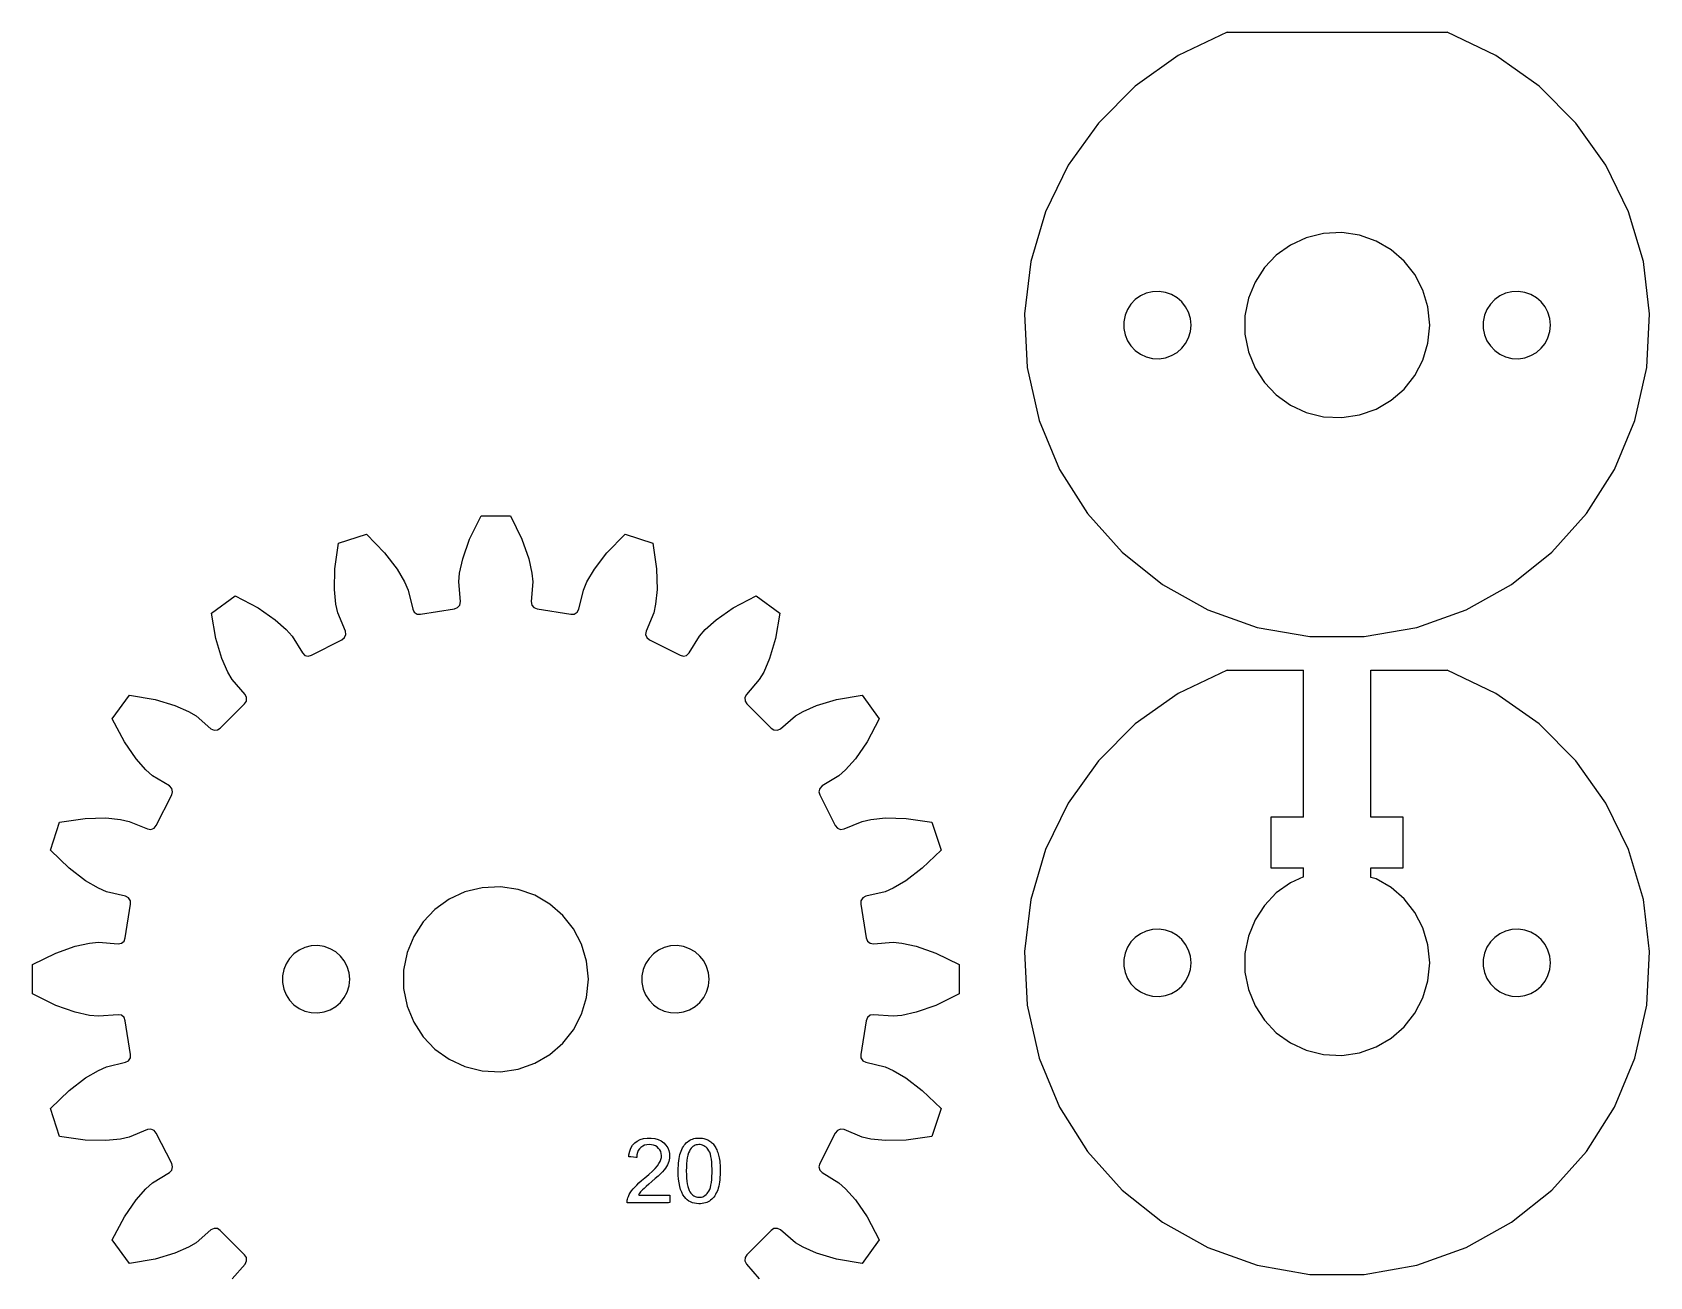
# Model space of a CAD drawing. Header units: metres. Extents: x -88 to 795, y -1311 to -705.
# Drawn here: x 268 to 335.3, y -958.4 to -906.6 of the extents above; entities that cross this region are included whole.
import ezdxf

# ---------------------------------------------------------------- set-up
doc = ezdxf.new("R2010")
doc.units = ezdxf.units.M

msp = doc.modelspace()

# ---------------------------------------------------------------- linework, layer by layer
at = {"layer": 'COMPONENT15'}
for p, q in [((293.312, -952.661), (293.448, -952.62)), ((293.448, -952.62), (293.599, -952.599)), ((293.599, -952.599), (293.763, -952.596)), ((293.763, -952.596), (293.919, -952.614)), ((293.919, -952.614), (294.06, -952.652)), ((294.06, -952.652), (294.185, -952.712)), ((295.429, -952.661), (295.486, -952.638)), ((295.486, -952.638), (295.547, -952.62)), ((295.547, -952.62), (295.611, -952.607)), ((295.611, -952.607), (295.678, -952.598)), ((295.678, -952.598), (295.748, -952.595)), ((295.748, -952.595), (295.806, -952.595)), ((295.806, -952.595), (295.857, -952.599)), ((295.857, -952.599), (295.907, -952.605)), ((295.907, -952.605), (295.955, -952.613)), ((295.955, -952.613), (296.001, -952.625)), ((296.001, -952.625), (296.046, -952.639)), ((296.046, -952.639), (296.089, -952.655)), ((296.089, -952.655), (296.131, -952.674)), ((292.843, -953.295), (292.876, -953.145)), ((292.847, -953.37), (292.843, -953.295)), ((292.876, -953.145), (292.927, -953.013)), ((292.927, -953.013), (292.997, -952.898)), ((292.997, -952.898), (293.086, -952.801)), ((293.086, -952.801), (293.192, -952.721)), ((293.179, -953.298), (293.172, -953.404)), ((293.2, -953.203), (293.179, -953.298)), ((293.192, -952.721), (293.312, -952.661)), ((293.235, -953.119), (293.2, -953.203)), ((293.284, -953.045), (293.235, -953.119)), ((293.345, -952.982), (293.284, -953.045)), ((293.417, -952.933), (293.345, -952.982)), ((293.497, -952.897), (293.417, -952.933)), ((293.587, -952.875), (293.497, -952.897)), ((293.686, -952.867), (293.587, -952.875)), ((293.782, -952.872), (293.686, -952.867)), ((293.869, -952.89), (293.782, -952.872)), ((293.948, -952.922), (293.869, -952.89)), ((294.019, -952.966), (293.948, -952.922)), ((294.081, -953.023), (294.019, -952.966)), ((294.131, -953.087), (294.081, -953.023)), ((294.167, -953.157), (294.131, -953.087)), ((294.19, -953.233), (294.167, -953.157)), ((294.185, -952.712), (294.295, -952.792)), ((294.199, -953.315), (294.19, -953.233)), ((294.194, -953.398), (294.199, -953.315)), ((294.295, -952.792), (294.386, -952.889)), ((294.386, -952.889), (294.456, -952.996)), ((294.456, -952.996), (294.505, -953.113)), ((294.505, -953.113), (294.531, -953.239)), ((294.531, -953.239), (294.537, -953.357)), ((294.947, -953.36), (294.967, -953.279)), ((294.967, -953.279), (294.989, -953.204)), ((294.989, -953.204), (295.014, -953.134)), ((295.014, -953.134), (295.043, -953.068)), ((295.043, -953.068), (295.074, -953.006)), ((295.074, -953.006), (295.108, -952.949)), ((295.108, -952.949), (295.145, -952.895)), ((295.145, -952.895), (295.185, -952.845)), ((295.185, -952.845), (295.228, -952.8)), ((295.228, -952.8), (295.273, -952.758)), ((295.295, -953.308), (295.272, -953.414)), ((295.273, -952.758), (295.322, -952.721)), ((295.324, -953.215), (295.295, -953.308)), ((295.322, -952.721), (295.374, -952.689)), ((295.357, -953.134), (295.324, -953.215)), ((295.396, -953.066), (295.357, -953.134)), ((295.374, -952.689), (295.429, -952.661)), ((295.431, -953.019), (295.396, -953.066)), ((295.468, -952.98), (295.431, -953.019)), ((295.508, -952.947), (295.468, -952.98)), ((295.551, -952.919), (295.508, -952.947)), ((295.596, -952.897), (295.551, -952.919)), ((295.644, -952.881), (295.596, -952.897)), ((295.695, -952.871), (295.644, -952.881)), ((295.749, -952.867), (295.695, -952.871)), ((295.804, -952.869), (295.749, -952.867)), ((295.858, -952.877), (295.804, -952.869)), ((295.909, -952.892), (295.858, -952.877)), ((295.959, -952.913), (295.909, -952.892)), ((296.006, -952.941), (295.959, -952.913)), ((296.05, -952.976), (296.006, -952.941)), ((296.092, -953.017), (296.05, -952.976)), ((296.132, -953.064), (296.092, -953.017)), ((296.131, -952.674), (296.17, -952.696)), ((296.17, -953.12), (296.132, -953.064)), ((296.17, -952.696), (296.209, -952.72)), ((296.202, -953.189), (296.17, -953.12)), ((296.23, -953.271), (296.202, -953.189)), ((296.209, -952.72), (296.245, -952.747)), ((296.254, -953.366), (296.23, -953.271)), ((296.245, -952.747), (296.28, -952.776)), ((296.28, -952.776), (296.313, -952.807)), ((296.313, -952.807), (296.344, -952.841)), ((296.344, -952.841), (296.374, -952.877)), ((296.374, -952.877), (296.401, -952.915)), ((296.401, -952.915), (296.428, -952.955)), ((296.428, -952.955), (296.452, -952.998)), ((296.452, -952.998), (296.475, -953.043)), ((296.475, -953.043), (296.497, -953.09)), ((296.497, -953.09), (296.518, -953.14)), ((296.518, -953.14), (296.537, -953.191)), ((296.537, -953.191), (296.555, -953.245)), ((296.555, -953.245), (296.571, -953.301)), ((296.571, -953.301), (296.586, -953.359)), ((292.924, -953.378), (292.847, -953.37)), ((293.033, -953.389), (292.924, -953.378)), ((293.13, -953.399), (293.033, -953.389)), ((293.172, -953.404), (293.13, -953.399)), ((293.678, -954.104), (293.822, -953.972)), ((293.822, -953.972), (293.938, -953.855)), ((293.938, -953.855), (294.027, -953.751)), ((294.027, -953.751), (294.091, -953.659)), ((294.091, -953.659), (294.141, -953.57)), ((294.141, -953.57), (294.175, -953.483)), ((294.241, -953.994), (294.16, -954.078)), ((294.175, -953.483), (294.194, -953.398)), ((294.305, -953.919), (294.241, -953.994)), ((294.361, -953.846), (294.305, -953.919)), ((294.409, -953.774), (294.361, -953.846)), ((294.448, -953.704), (294.409, -953.774)), ((294.479, -953.635), (294.448, -953.704)), ((294.503, -953.566), (294.479, -953.635)), ((294.521, -953.497), (294.503, -953.566)), ((294.532, -953.427), (294.521, -953.497)), ((294.537, -953.357), (294.532, -953.427)), ((294.893, -953.962), (294.895, -953.848)), ((294.897, -954.142), (294.893, -953.962)), ((294.895, -953.848), (294.899, -953.739)), ((294.899, -953.739), (294.907, -953.635)), ((294.907, -953.635), (294.917, -953.538)), ((294.917, -953.538), (294.931, -953.446)), ((294.931, -953.446), (294.947, -953.36)), ((295.234, -953.806), (295.231, -953.962)), ((295.231, -953.962), (295.233, -954.118)), ((295.241, -953.663), (295.234, -953.806)), ((295.254, -953.532), (295.241, -953.663)), ((295.272, -953.414), (295.254, -953.532)), ((296.272, -953.475), (296.254, -953.366)), ((296.286, -953.598), (296.272, -953.475)), ((296.296, -953.733), (296.286, -953.598)), ((296.301, -953.883), (296.296, -953.733)), ((296.301, -954.041), (296.301, -953.883)), ((296.586, -953.359), (296.599, -953.422)), ((296.599, -953.422), (296.61, -953.49)), ((296.61, -953.49), (296.619, -953.563)), ((296.619, -953.563), (296.627, -953.641)), ((296.627, -953.641), (296.633, -953.725)), ((296.633, -953.725), (296.637, -953.813)), ((296.637, -953.813), (296.639, -953.906)), ((296.639, -953.906), (296.639, -954.01)), ((293.015, -954.712), (293.084, -954.633)), ((293.084, -954.633), (293.167, -954.549)), ((293.167, -954.549), (293.262, -954.46)), ((293.262, -954.46), (293.37, -954.365)), ((293.37, -954.365), (293.508, -954.25)), ((293.561, -954.61), (293.475, -954.686)), ((293.508, -954.25), (293.678, -954.104)), ((293.668, -954.518), (293.561, -954.61)), ((293.802, -954.405), (293.668, -954.518)), ((293.941, -954.283), (293.802, -954.405)), ((294.06, -954.175), (293.941, -954.283)), ((294.16, -954.078), (294.06, -954.175)), ((294.909, -954.31), (294.897, -954.142)), ((294.93, -954.464), (294.909, -954.31)), ((294.958, -954.606), (294.93, -954.464)), ((294.995, -954.735), (294.958, -954.606)), ((295.233, -954.118), (295.24, -954.26)), ((295.24, -954.26), (295.252, -954.389)), ((295.252, -954.389), (295.268, -954.504)), ((295.268, -954.504), (295.29, -954.607)), ((295.29, -954.607), (295.315, -954.695)), ((296.202, -954.733), (296.23, -954.651)), ((296.23, -954.651), (296.254, -954.556)), ((296.254, -954.556), (296.272, -954.447)), ((296.272, -954.447), (296.286, -954.325)), ((296.286, -954.325), (296.296, -954.19)), ((296.296, -954.19), (296.301, -954.041)), ((296.578, -954.596), (296.557, -954.674)), ((296.595, -954.512), (296.578, -954.596)), ((296.61, -954.423), (296.595, -954.512)), ((296.622, -954.328), (296.61, -954.423)), ((296.63, -954.228), (296.622, -954.328)), ((296.636, -954.122), (296.63, -954.228)), ((296.639, -954.01), (296.636, -954.122)), ((292.772, -955.235), (292.777, -955.184)), ((292.774, -955.282), (292.772, -955.235)), ((293.028, -955.282), (292.774, -955.282)), ((292.777, -955.184), (292.786, -955.134)), ((292.786, -955.134), (292.799, -955.085)), ((292.799, -955.085), (292.821, -955.025)), ((292.821, -955.025), (292.858, -954.946)), ((292.858, -954.946), (292.902, -954.868)), ((292.902, -954.868), (292.954, -954.79)), ((292.954, -954.79), (293.015, -954.712)), ((293.55, -955.282), (293.028, -955.282)), ((293.266, -954.909), (293.239, -954.949)), ((293.239, -954.949), (293.28, -954.966)), ((293.296, -954.87), (293.266, -954.909)), ((293.28, -954.966), (293.58, -954.966)), ((293.328, -954.831), (293.296, -954.87)), ((293.364, -954.792), (293.328, -954.831)), ((293.409, -954.747), (293.364, -954.792)), ((293.475, -954.686), (293.409, -954.747)), ((294.113, -955.282), (293.55, -955.282)), ((293.58, -954.966), (294.002, -954.966)), ((294.002, -954.966), (294.378, -954.966)), ((294.491, -955.282), (294.113, -955.282)), ((294.378, -954.966), (294.541, -954.966)), ((294.541, -955.27), (294.491, -955.282)), ((294.541, -954.966), (294.541, -955.006)), ((294.541, -955.006), (294.541, -955.096)), ((294.541, -955.096), (294.541, -955.198)), ((294.541, -955.198), (294.541, -955.27)), ((295.039, -954.85), (294.995, -954.735)), ((295.092, -954.953), (295.039, -954.85)), ((295.153, -955.044), (295.092, -954.953)), ((295.21, -955.11), (295.153, -955.044)), ((295.272, -955.167), (295.21, -955.11)), ((295.339, -955.215), (295.272, -955.167)), ((295.315, -954.695), (295.346, -954.771)), ((295.411, -955.254), (295.339, -955.215)), ((295.346, -954.771), (295.381, -954.833)), ((295.381, -954.833), (295.419, -954.884)), ((295.488, -955.285), (295.411, -955.254)), ((295.419, -954.884), (295.46, -954.929)), ((295.46, -954.929), (295.504, -954.967)), ((295.57, -955.308), (295.488, -955.285)), ((295.504, -954.967), (295.549, -954.998)), ((295.549, -954.998), (295.596, -955.023)), ((295.658, -955.322), (295.57, -955.308)), ((295.596, -955.023), (295.646, -955.041)), ((295.646, -955.041), (295.698, -955.053)), ((295.75, -955.328), (295.658, -955.322)), ((295.698, -955.053), (295.752, -955.058)), ((295.826, -955.326), (295.75, -955.328)), ((295.752, -955.058), (295.807, -955.056)), ((295.807, -955.056), (295.86, -955.048)), ((295.894, -955.32), (295.826, -955.326)), ((295.86, -955.048), (295.911, -955.033)), ((295.96, -955.309), (295.894, -955.32)), ((295.911, -955.033), (295.96, -955.011)), ((295.96, -955.011), (296.006, -954.983)), ((296.022, -955.292), (295.96, -955.309)), ((296.006, -954.983), (296.05, -954.948)), ((296.081, -955.272), (296.022, -955.292)), ((296.05, -954.948), (296.092, -954.907)), ((296.138, -955.246), (296.081, -955.272)), ((296.092, -954.907), (296.132, -954.858)), ((296.132, -954.858), (296.17, -954.802)), ((296.191, -955.215), (296.138, -955.246)), ((296.17, -954.802), (296.202, -954.733)), ((296.241, -955.18), (296.191, -955.215)), ((296.288, -955.14), (296.241, -955.18)), ((296.332, -955.096), (296.288, -955.14)), ((296.373, -955.047), (296.332, -955.096)), ((296.411, -954.995), (296.373, -955.047)), ((296.446, -954.939), (296.411, -954.995)), ((296.478, -954.879), (296.446, -954.939)), ((296.508, -954.815), (296.478, -954.879)), ((296.534, -954.746), (296.508, -954.815)), ((296.557, -954.674), (296.534, -954.746))]:
    msp.add_line(p, q, dxfattribs=at)
at = {"layer": 'gear Y motor'}
for p, q in [((317.709, -906.628), (315.681, -907.597)), ((317.709, -906.628), (322.196, -906.628)), ((322.196, -906.628), (326.857, -906.628)), ((328.885, -907.597), (326.857, -906.628)), ((315.681, -907.597), (313.889, -908.868)), ((330.677, -908.868), (328.885, -907.597)), ((313.889, -908.868), (312.358, -910.4)), ((332.208, -910.4), (330.677, -908.868)), ((312.358, -910.4), (311.109, -912.153)), ((333.457, -912.153), (332.208, -910.4)), ((311.109, -912.153), (310.166, -914.087)), ((334.4, -914.087), (333.457, -912.153)), ((310.166, -914.087), (309.552, -916.159)), ((335.014, -916.159), (334.4, -914.087)), ((321.714, -914.989), (320.997, -915.167)), ((322.475, -914.952), (321.714, -914.989)), ((323.217, -915.061), (322.475, -914.952)), ((320.34, -915.473), (319.757, -915.892)), ((320.997, -915.167), (320.34, -915.473)), ((323.906, -915.305), (323.217, -915.061)), ((324.528, -915.669), (323.906, -915.305)), ((325.068, -916.139), (324.528, -915.669)), ((309.552, -916.159), (309.29, -918.331)), ((319.757, -915.892), (319.263, -916.409)), ((325.513, -916.701), (325.068, -916.139)), ((335.276, -918.331), (335.014, -916.159)), ((318.871, -917.012), (318.596, -917.685)), ((319.263, -916.409), (318.871, -917.012)), ((325.848, -917.341), (325.513, -916.701)), ((314.107, -917.588), (313.895, -917.741)), ((314.346, -917.477), (314.107, -917.588)), ((314.607, -917.413), (314.346, -917.477)), ((314.883, -917.399), (314.607, -917.413)), ((315.153, -917.439), (314.883, -917.399)), ((315.404, -917.527), (315.153, -917.439)), ((315.63, -917.66), (315.404, -917.527)), ((315.826, -917.831), (315.63, -917.66)), ((318.596, -917.685), (318.452, -918.415)), ((326.059, -918.044), (325.848, -917.341)), ((329.046, -917.588), (328.834, -917.741)), ((329.285, -917.477), (329.046, -917.588)), ((329.546, -917.413), (329.285, -917.477)), ((329.822, -917.399), (329.546, -917.413)), ((330.092, -917.439), (329.822, -917.399)), ((330.343, -917.527), (330.092, -917.439)), ((330.569, -917.66), (330.343, -917.527)), ((330.765, -917.831), (330.569, -917.66)), ((309.29, -918.331), (309.403, -920.56)), ((313.573, -918.148), (313.473, -918.393)), ((313.715, -917.929), (313.573, -918.148)), ((313.895, -917.741), (313.715, -917.929)), ((315.988, -918.035), (315.826, -917.831)), ((316.11, -918.268), (315.988, -918.035)), ((316.187, -918.523), (316.11, -918.268)), ((326.133, -918.797), (326.059, -918.044)), ((328.512, -918.148), (328.412, -918.393)), ((328.654, -917.929), (328.512, -918.148)), ((328.834, -917.741), (328.654, -917.929)), ((330.927, -918.035), (330.765, -917.831)), ((331.049, -918.268), (330.927, -918.035)), ((331.126, -918.523), (331.049, -918.268)), ((335.163, -920.56), (335.276, -918.331)), ((313.473, -918.393), (313.42, -918.658)), ((313.42, -918.658), (313.42, -918.936)), ((313.42, -918.936), (313.473, -919.202)), ((316.214, -918.797), (316.187, -918.523)), ((316.187, -919.071), (316.214, -918.797)), ((318.452, -918.415), (318.452, -919.179)), ((326.059, -919.55), (326.133, -918.797)), ((328.412, -918.393), (328.359, -918.658)), ((328.359, -918.658), (328.359, -918.936)), ((328.359, -918.936), (328.412, -919.202)), ((331.153, -918.797), (331.126, -918.523)), ((331.126, -919.071), (331.153, -918.797)), ((313.473, -919.202), (313.573, -919.447)), ((313.573, -919.447), (313.715, -919.666)), ((313.715, -919.666), (313.895, -919.854)), ((315.826, -919.764), (315.988, -919.56)), ((315.988, -919.56), (316.11, -919.327)), ((316.11, -919.327), (316.187, -919.071)), ((318.452, -919.179), (318.596, -919.909)), ((325.848, -920.254), (326.059, -919.55)), ((328.412, -919.202), (328.512, -919.447)), ((328.512, -919.447), (328.654, -919.666)), ((328.654, -919.666), (328.834, -919.854)), ((330.765, -919.764), (330.927, -919.56)), ((330.927, -919.56), (331.049, -919.327)), ((331.049, -919.327), (331.126, -919.071)), ((313.895, -919.854), (314.107, -920.006)), ((314.107, -920.006), (314.346, -920.117)), ((314.346, -920.117), (314.607, -920.182)), ((314.607, -920.182), (314.883, -920.196)), ((314.883, -920.196), (315.153, -920.156)), ((315.153, -920.156), (315.404, -920.067)), ((315.404, -920.067), (315.63, -919.935)), ((315.63, -919.935), (315.826, -919.764)), ((318.596, -919.909), (318.871, -920.583)), ((325.513, -920.894), (325.848, -920.254)), ((328.834, -919.854), (329.046, -920.006)), ((329.046, -920.006), (329.285, -920.117)), ((329.285, -920.117), (329.546, -920.182)), ((329.546, -920.182), (329.822, -920.196)), ((329.822, -920.196), (330.092, -920.156)), ((330.092, -920.156), (330.343, -920.067)), ((330.343, -920.067), (330.569, -919.935)), ((330.569, -919.935), (330.765, -919.764)), ((309.403, -920.56), (309.902, -922.764)), ((318.871, -920.583), (319.263, -921.185)), ((325.068, -921.456), (325.513, -920.894)), ((334.664, -922.764), (335.163, -920.56)), ((319.263, -921.185), (319.757, -921.703)), ((319.757, -921.703), (320.34, -922.122)), ((324.528, -921.926), (325.068, -921.456)), ((320.34, -922.122), (320.997, -922.427)), ((323.217, -922.533), (323.906, -922.289)), ((323.906, -922.289), (324.528, -921.926)), ((309.902, -922.764), (310.75, -924.801)), ((320.997, -922.427), (321.714, -922.606)), ((321.714, -922.606), (322.475, -922.643)), ((322.475, -922.643), (323.217, -922.533)), ((333.815, -924.801), (334.664, -922.764)), ((310.75, -924.801), (311.912, -926.637)), ((332.654, -926.637), (333.815, -924.801)), ((286.222, -927.702), (286.7, -926.731)), ((286.7, -926.731), (287.917, -926.731)), ((287.917, -926.731), (288.395, -927.702)), ((311.912, -926.637), (313.35, -928.242)), ((331.216, -928.242), (332.654, -926.637)), ((280.777, -927.863), (281.935, -927.486)), ((281.935, -927.486), (282.69, -928.262)), ((285.937, -928.513), (286.222, -927.702)), ((288.395, -927.702), (288.679, -928.513)), ((291.929, -928.262), (292.684, -927.486)), ((292.684, -927.486), (293.84, -927.863)), ((280.622, -928.934), (280.777, -927.863)), ((282.69, -928.262), (283.209, -928.944)), ((291.408, -928.944), (291.929, -928.262)), ((293.84, -927.863), (293.995, -928.934)), ((313.35, -928.242), (315.028, -929.585)), ((329.537, -929.585), (331.216, -928.242)), ((280.602, -929.792), (280.622, -928.934)), ((283.209, -928.944), (283.521, -929.474)), ((285.772, -929.479), (285.807, -929.113)), ((285.807, -929.113), (285.937, -928.513)), ((288.679, -928.513), (288.812, -929.113)), ((288.812, -929.113), (288.846, -929.479)), ((291.098, -929.474), (291.408, -928.944)), ((293.995, -928.934), (294.014, -929.792)), ((280.663, -930.403), (280.602, -929.792)), ((283.521, -929.474), (283.668, -929.813)), ((285.837, -930.295), (285.772, -929.479)), ((288.846, -929.479), (288.78, -930.295)), ((290.95, -929.813), (291.098, -929.474)), ((294.014, -929.792), (293.955, -930.403)), ((315.028, -929.585), (316.912, -930.637)), ((327.654, -930.637), (329.537, -929.585)), ((275.494, -930.769), (276.478, -930.052)), ((276.478, -930.052), (277.435, -930.557)), ((280.742, -930.763), (280.663, -930.403)), ((283.668, -929.813), (283.856, -930.609)), ((285.722, -930.545), (285.813, -930.436)), ((285.813, -930.436), (285.837, -930.295)), ((288.78, -930.295), (288.804, -930.436)), ((288.804, -930.436), (288.895, -930.545)), ((290.761, -930.609), (290.95, -929.813)), ((293.955, -930.403), (293.875, -930.763)), ((297.183, -930.557), (298.139, -930.052)), ((298.139, -930.052), (299.125, -930.769)), ((275.678, -931.834), (275.494, -930.769)), ((277.435, -930.557), (278.143, -931.047)), ((278.143, -931.047), (278.6, -931.454)), ((281.058, -931.518), (280.742, -930.763)), ((283.856, -930.609), (283.923, -930.735)), ((283.923, -930.735), (284.043, -930.811)), ((284.043, -930.811), (284.186, -930.817)), ((284.186, -930.817), (285.589, -930.594)), ((285.589, -930.594), (285.722, -930.545)), ((288.895, -930.545), (289.029, -930.594)), ((289.029, -930.594), (290.433, -930.817)), ((290.433, -930.817), (290.575, -930.811)), ((290.575, -930.811), (290.695, -930.735)), ((290.695, -930.735), (290.761, -930.609)), ((293.875, -930.763), (293.56, -931.518)), ((296.017, -931.454), (296.475, -931.047)), ((296.475, -931.047), (297.183, -930.557)), ((299.125, -930.769), (298.941, -931.834)), ((316.912, -930.637), (318.965, -931.369)), ((325.601, -931.369), (327.654, -930.637)), ((278.6, -931.454), (278.845, -931.73)), ((278.845, -931.73), (279.27, -932.427)), ((280.914, -931.879), (281.026, -931.791)), ((281.026, -931.791), (281.078, -931.659)), ((281.078, -931.659), (281.058, -931.518)), ((293.56, -931.518), (293.539, -931.659)), ((293.539, -931.659), (293.592, -931.791)), ((293.592, -931.791), (293.703, -931.879)), ((295.347, -932.427), (295.772, -931.73)), ((295.772, -931.73), (296.017, -931.454)), ((318.965, -931.369), (321.151, -931.748)), ((321.151, -931.748), (323.415, -931.748)), ((323.415, -931.748), (325.601, -931.369)), ((275.924, -932.658), (275.678, -931.834)), ((279.27, -932.427), (279.372, -932.528)), ((279.648, -932.525), (280.914, -931.879)), ((293.703, -931.879), (294.97, -932.525)), ((295.245, -932.528), (295.347, -932.427)), ((298.941, -931.834), (298.693, -932.658)), ((276.169, -933.221), (275.924, -932.658)), ((279.372, -932.528), (279.51, -932.562)), ((279.51, -932.562), (279.648, -932.525)), ((294.97, -932.525), (295.107, -932.562)), ((295.107, -932.562), (295.245, -932.528)), ((298.693, -932.658), (298.447, -933.221)), ((317.709, -933.143), (315.681, -934.111)), ((317.709, -933.143), (320.883, -933.143)), ((320.883, -939.259), (320.883, -933.143)), ((323.683, -939.259), (323.683, -933.143)), ((323.683, -933.143), (326.857, -933.143)), ((328.885, -934.111), (326.857, -933.143)), ((276.357, -933.538), (276.169, -933.221)), ((276.89, -934.158), (276.357, -933.538)), ((298.26, -933.538), (297.727, -934.158)), ((298.447, -933.221), (298.26, -933.538)), ((271.366, -935.165), (272.082, -934.179)), ((272.082, -934.179), (273.148, -934.364)), ((273.148, -934.364), (273.972, -934.61)), ((276.865, -934.547), (276.944, -934.428)), ((276.954, -934.285), (276.89, -934.158)), ((276.944, -934.428), (276.954, -934.285)), ((297.727, -934.158), (297.665, -934.285)), ((297.665, -934.285), (297.674, -934.428)), ((297.674, -934.428), (297.753, -934.547)), ((300.647, -934.61), (301.47, -934.364)), ((301.47, -934.364), (302.535, -934.179)), ((302.535, -934.179), (303.252, -935.165)), ((315.681, -934.111), (313.889, -935.382)), ((330.677, -935.382), (328.885, -934.111)), ((271.871, -936.122), (271.366, -935.165)), ((273.972, -934.61), (274.533, -934.857)), ((274.533, -934.857), (274.851, -935.043)), ((274.851, -935.043), (275.471, -935.577)), ((275.86, -935.552), (276.865, -934.547)), ((297.753, -934.547), (298.757, -935.552)), ((299.146, -935.577), (299.767, -935.043)), ((299.767, -935.043), (300.085, -934.857)), ((300.085, -934.857), (300.647, -934.61)), ((303.252, -935.165), (302.746, -936.122)), ((275.471, -935.577), (275.598, -935.639)), ((275.598, -935.639), (275.741, -935.63)), ((275.741, -935.63), (275.86, -935.552)), ((298.757, -935.552), (298.875, -935.63)), ((298.875, -935.63), (299.018, -935.639)), ((299.018, -935.639), (299.146, -935.577)), ((313.889, -935.382), (312.358, -936.914)), ((332.208, -936.914), (330.677, -935.382)), ((272.36, -936.828), (271.871, -936.122)), ((302.746, -936.122), (302.257, -936.828)), ((272.767, -937.287), (272.36, -936.828)), ((302.257, -936.828), (301.85, -937.287)), ((312.358, -936.914), (311.109, -938.668)), ((333.457, -938.668), (332.208, -936.914)), ((273.043, -937.532), (272.767, -937.287)), ((273.742, -937.957), (273.043, -937.532)), ((301.574, -937.532), (300.876, -937.957)), ((301.85, -937.287), (301.574, -937.532)), ((273.194, -939.601), (273.838, -938.334)), ((273.842, -938.059), (273.742, -937.957)), ((273.838, -938.334), (273.877, -938.197)), ((273.877, -938.197), (273.842, -938.059)), ((300.776, -938.059), (300.741, -938.197)), ((300.741, -938.197), (300.779, -938.334)), ((300.876, -937.957), (300.776, -938.059)), ((300.779, -938.334), (301.424, -939.601)), ((311.109, -938.668), (310.166, -940.601)), ((334.4, -940.601), (333.457, -938.668)), ((268.8, -940.622), (269.176, -939.464)), ((269.176, -939.464), (270.247, -939.309)), ((270.247, -939.309), (271.107, -939.289)), ((271.107, -939.289), (271.717, -939.35)), ((271.717, -939.35), (272.077, -939.429)), ((272.077, -939.429), (272.832, -939.743)), ((272.832, -939.743), (272.972, -939.765)), ((272.972, -939.765), (273.104, -939.712)), ((273.104, -939.712), (273.194, -939.601)), ((301.424, -939.601), (301.513, -939.712)), ((301.513, -939.712), (301.645, -939.765)), ((301.645, -939.765), (301.786, -939.743)), ((301.786, -939.743), (302.541, -939.429)), ((302.541, -939.429), (302.901, -939.35)), ((302.901, -939.35), (303.512, -939.289)), ((303.512, -939.289), (304.37, -939.309)), ((304.37, -939.309), (305.441, -939.464)), ((305.441, -939.464), (305.818, -940.622)), ((320.883, -939.259), (319.533, -939.259)), ((319.533, -939.259), (319.533, -941.359)), ((325.033, -939.259), (323.683, -939.259)), ((325.033, -941.359), (325.033, -939.259)), ((269.575, -941.375), (268.8, -940.622)), ((305.818, -940.622), (305.041, -941.375)), ((310.166, -940.601), (309.552, -942.673)), ((335.014, -942.673), (334.4, -940.601)), ((270.259, -941.896), (269.575, -941.375)), ((270.789, -942.206), (270.259, -941.896)), ((304.36, -941.896), (303.829, -942.206)), ((305.041, -941.375), (304.36, -941.896)), ((319.533, -941.359), (320.883, -941.359)), ((320.883, -941.734), (320.34, -941.987)), ((320.883, -941.734), (320.883, -941.359)), ((323.683, -941.359), (325.033, -941.359)), ((323.683, -941.766), (323.683, -941.359)), ((323.906, -941.819), (323.683, -941.766)), ((324.528, -942.183), (323.906, -941.819)), ((271.126, -942.355), (270.789, -942.206)), ((271.922, -942.543), (271.126, -942.355)), ((272.048, -942.609), (271.922, -942.543)), ((286.023, -942.365), (285.366, -942.671)), ((286.74, -942.187), (286.023, -942.365)), ((287.501, -942.15), (286.74, -942.187)), ((288.243, -942.259), (287.501, -942.15)), ((288.932, -942.503), (288.243, -942.259)), ((289.554, -942.867), (288.932, -942.503)), ((302.695, -942.543), (302.57, -942.609)), ((303.49, -942.355), (302.695, -942.543)), ((303.829, -942.206), (303.49, -942.355)), ((319.757, -942.406), (319.263, -942.924)), ((320.34, -941.987), (319.757, -942.406)), ((325.068, -942.653), (324.528, -942.183)), ((271.907, -944.275), (272.13, -942.871)), ((272.124, -942.728), (272.048, -942.609)), ((272.13, -942.871), (272.124, -942.728)), ((284.783, -943.09), (284.289, -943.607)), ((285.366, -942.671), (284.783, -943.09)), ((290.094, -943.337), (289.554, -942.867)), ((302.492, -942.728), (302.488, -942.871)), ((302.488, -942.871), (302.71, -944.275)), ((302.57, -942.609), (302.492, -942.728)), ((309.552, -942.673), (309.29, -944.845)), ((319.263, -942.924), (318.871, -943.526)), ((325.513, -943.215), (325.068, -942.653)), ((325.848, -943.855), (325.513, -943.215)), ((335.276, -944.845), (335.014, -942.673)), ((284.289, -943.607), (283.897, -944.21)), ((290.539, -943.899), (290.094, -943.337)), ((290.874, -944.539), (290.539, -943.899)), ((314.883, -943.913), (314.607, -943.927)), ((315.153, -943.953), (314.883, -943.913)), ((318.871, -943.526), (318.596, -944.2)), ((326.059, -944.558), (325.848, -943.855)), ((329.822, -943.913), (329.546, -943.927)), ((330.092, -943.953), (329.822, -943.913)), ((269.827, -944.624), (270.426, -944.492)), ((270.426, -944.492), (270.793, -944.457)), ((270.793, -944.457), (271.608, -944.524)), ((271.608, -944.524), (271.749, -944.5)), ((271.749, -944.5), (271.858, -944.409)), ((271.858, -944.409), (271.907, -944.275)), ((283.897, -944.21), (283.622, -944.883)), ((291.085, -945.242), (290.874, -944.539)), ((302.71, -944.275), (302.76, -944.409)), ((302.76, -944.409), (302.869, -944.5)), ((302.869, -944.5), (303.009, -944.524)), ((303.009, -944.524), (303.825, -944.457)), ((303.825, -944.457), (304.191, -944.492)), ((304.191, -944.492), (304.791, -944.624)), ((313.715, -944.443), (313.573, -944.662)), ((313.895, -944.255), (313.715, -944.443)), ((314.107, -944.103), (313.895, -944.255)), ((314.346, -943.992), (314.107, -944.103)), ((314.607, -943.927), (314.346, -943.992)), ((315.404, -944.042), (315.153, -943.953)), ((315.63, -944.174), (315.404, -944.042)), ((315.826, -944.345), (315.63, -944.174)), ((315.988, -944.549), (315.826, -944.345)), ((316.11, -944.782), (315.988, -944.549)), ((318.596, -944.2), (318.452, -944.93)), ((326.133, -945.311), (326.059, -944.558)), ((328.654, -944.443), (328.512, -944.662)), ((328.834, -944.255), (328.654, -944.443)), ((329.046, -944.103), (328.834, -944.255)), ((329.285, -943.992), (329.046, -944.103)), ((329.546, -943.927), (329.285, -943.992)), ((330.343, -944.042), (330.092, -943.953)), ((330.569, -944.174), (330.343, -944.042)), ((330.765, -944.345), (330.569, -944.174)), ((330.927, -944.549), (330.765, -944.345)), ((331.049, -944.782), (330.927, -944.549)), ((268.046, -945.387), (269.016, -944.909)), ((269.016, -944.909), (269.827, -944.624)), ((278.742, -945.127), (278.599, -945.346)), ((278.921, -944.939), (278.742, -945.127)), ((279.133, -944.787), (278.921, -944.939)), ((279.372, -944.675), (279.133, -944.787)), ((279.633, -944.611), (279.372, -944.675)), ((279.909, -944.597), (279.633, -944.611)), ((280.179, -944.637), (279.909, -944.597)), ((280.43, -944.725), (280.179, -944.637)), ((280.656, -944.858), (280.43, -944.725)), ((280.852, -945.029), (280.656, -944.858)), ((281.014, -945.233), (280.852, -945.029)), ((281.136, -945.466), (281.014, -945.233)), ((283.622, -944.883), (283.478, -945.613)), ((291.159, -945.995), (291.085, -945.242)), ((293.68, -945.127), (293.538, -945.346)), ((293.86, -944.939), (293.68, -945.127)), ((294.072, -944.787), (293.86, -944.939)), ((294.311, -944.675), (294.072, -944.787)), ((294.572, -944.611), (294.311, -944.675)), ((294.848, -944.597), (294.572, -944.611)), ((295.118, -944.637), (294.848, -944.597)), ((295.369, -944.725), (295.118, -944.637)), ((295.595, -944.858), (295.369, -944.725)), ((295.791, -945.029), (295.595, -944.858)), ((295.953, -945.233), (295.791, -945.029)), ((296.075, -945.466), (295.953, -945.233)), ((304.791, -944.624), (305.602, -944.909)), ((305.602, -944.909), (306.573, -945.387)), ((309.29, -944.845), (309.403, -947.074)), ((313.473, -944.907), (313.42, -945.173)), ((313.42, -945.173), (313.42, -945.45)), ((313.573, -944.662), (313.473, -944.907)), ((316.187, -945.038), (316.11, -944.782)), ((316.214, -945.311), (316.187, -945.038)), ((318.452, -944.93), (318.452, -945.693)), ((328.412, -944.907), (328.359, -945.173)), ((328.359, -945.173), (328.359, -945.45)), ((328.512, -944.662), (328.412, -944.907)), ((331.126, -945.038), (331.049, -944.782)), ((331.153, -945.311), (331.126, -945.038)), ((335.163, -947.074), (335.276, -944.845)), ((268.046, -946.604), (268.046, -945.387)), ((278.499, -945.591), (278.447, -945.856)), ((278.447, -945.856), (278.447, -946.134)), ((278.599, -945.346), (278.499, -945.591)), ((281.213, -945.721), (281.136, -945.466)), ((281.24, -945.995), (281.213, -945.721)), ((283.478, -945.613), (283.478, -946.377)), ((293.438, -945.591), (293.385, -945.856)), ((293.385, -945.856), (293.385, -946.134)), ((293.538, -945.346), (293.438, -945.591)), ((296.152, -945.721), (296.075, -945.466)), ((296.179, -945.995), (296.152, -945.721)), ((306.573, -945.387), (306.573, -946.604)), ((313.42, -945.45), (313.473, -945.716)), ((313.473, -945.716), (313.573, -945.961)), ((315.988, -946.074), (316.11, -945.841)), ((316.11, -945.841), (316.187, -945.585)), ((316.187, -945.585), (316.214, -945.311)), ((318.452, -945.693), (318.596, -946.423)), ((326.059, -946.065), (326.133, -945.311)), ((328.359, -945.45), (328.412, -945.716)), ((328.412, -945.716), (328.512, -945.961)), ((330.927, -946.074), (331.049, -945.841)), ((331.049, -945.841), (331.126, -945.585)), ((331.126, -945.585), (331.153, -945.311)), ((269.016, -947.082), (268.046, -946.604)), ((278.447, -946.134), (278.499, -946.4)), ((278.499, -946.4), (278.599, -946.645)), ((281.014, -946.758), (281.136, -946.525)), ((281.136, -946.525), (281.213, -946.269)), ((281.213, -946.269), (281.24, -945.995)), ((283.478, -946.377), (283.622, -947.107)), ((291.085, -946.748), (291.159, -945.995)), ((293.385, -946.134), (293.438, -946.4)), ((293.438, -946.4), (293.538, -946.645)), ((295.953, -946.758), (296.075, -946.525)), ((296.075, -946.525), (296.152, -946.269)), ((296.152, -946.269), (296.179, -945.995)), ((306.573, -946.604), (305.602, -947.082)), ((313.573, -945.961), (313.715, -946.18)), ((313.715, -946.18), (313.895, -946.368)), ((313.895, -946.368), (314.107, -946.52)), ((314.107, -946.52), (314.346, -946.631)), ((315.153, -946.67), (315.404, -946.581)), ((315.404, -946.581), (315.63, -946.449)), ((315.63, -946.449), (315.826, -946.278)), ((315.826, -946.278), (315.988, -946.074)), ((318.596, -946.423), (318.871, -947.097)), ((325.848, -946.768), (326.059, -946.065)), ((328.512, -945.961), (328.654, -946.18)), ((328.654, -946.18), (328.834, -946.368)), ((328.834, -946.368), (329.046, -946.52)), ((329.046, -946.52), (329.285, -946.631)), ((330.092, -946.67), (330.343, -946.581)), ((330.343, -946.581), (330.569, -946.449)), ((330.569, -946.449), (330.765, -946.278)), ((330.765, -946.278), (330.927, -946.074)), ((269.827, -947.366), (269.016, -947.082)), ((278.599, -946.645), (278.742, -946.864)), ((278.742, -946.864), (278.921, -947.052)), ((278.921, -947.052), (279.133, -947.204)), ((279.133, -947.204), (279.372, -947.315)), ((280.179, -947.354), (280.43, -947.265)), ((280.43, -947.265), (280.656, -947.133)), ((280.656, -947.133), (280.852, -946.962)), ((280.852, -946.962), (281.014, -946.758)), ((283.622, -947.107), (283.897, -947.781)), ((290.874, -947.452), (291.085, -946.748)), ((293.538, -946.645), (293.68, -946.864)), ((293.68, -946.864), (293.86, -947.052)), ((293.86, -947.052), (294.072, -947.204)), ((294.072, -947.204), (294.311, -947.315)), ((295.118, -947.354), (295.369, -947.265)), ((295.369, -947.265), (295.595, -947.133)), ((295.595, -947.133), (295.791, -946.962)), ((295.791, -946.962), (295.953, -946.758)), ((305.602, -947.082), (304.791, -947.366)), ((309.403, -947.074), (309.902, -949.278)), ((314.346, -946.631), (314.607, -946.696)), ((314.607, -946.696), (314.883, -946.71)), ((314.883, -946.71), (315.153, -946.67)), ((318.871, -947.097), (319.263, -947.699)), ((325.513, -947.408), (325.848, -946.768)), ((329.285, -946.631), (329.546, -946.696)), ((329.546, -946.696), (329.822, -946.71)), ((329.822, -946.71), (330.092, -946.67)), ((334.664, -949.278), (335.163, -947.074)), ((270.426, -947.497), (269.827, -947.366)), ((270.793, -947.534), (270.426, -947.497)), ((271.608, -947.467), (270.793, -947.534)), ((271.749, -947.491), (271.608, -947.467)), ((271.858, -947.582), (271.749, -947.491)), ((271.907, -947.716), (271.858, -947.582)), ((272.13, -949.118), (271.907, -947.716)), ((279.372, -947.315), (279.633, -947.38)), ((279.633, -947.38), (279.909, -947.394)), ((279.909, -947.394), (280.179, -947.354)), ((283.897, -947.781), (284.289, -948.383)), ((290.539, -948.092), (290.874, -947.452)), ((294.311, -947.315), (294.572, -947.38)), ((294.572, -947.38), (294.848, -947.394)), ((294.848, -947.394), (295.118, -947.354)), ((302.71, -947.716), (302.488, -949.118)), ((302.76, -947.582), (302.71, -947.716)), ((302.869, -947.491), (302.76, -947.582)), ((303.009, -947.467), (302.869, -947.491)), ((303.825, -947.534), (303.009, -947.467)), ((304.191, -947.497), (303.825, -947.534)), ((304.791, -947.366), (304.191, -947.497)), ((319.263, -947.699), (319.757, -948.217)), ((325.068, -947.97), (325.513, -947.408)), ((284.289, -948.383), (284.783, -948.901)), ((290.094, -948.654), (290.539, -948.092)), ((319.757, -948.217), (320.34, -948.636)), ((323.906, -948.804), (324.528, -948.44)), ((324.528, -948.44), (325.068, -947.97)), ((272.048, -949.381), (272.124, -949.261)), ((272.124, -949.261), (272.13, -949.118)), ((284.783, -948.901), (285.366, -949.32)), ((288.932, -949.488), (289.554, -949.124)), ((289.554, -949.124), (290.094, -948.654)), ((302.488, -949.118), (302.492, -949.261)), ((302.492, -949.261), (302.57, -949.381)), ((309.902, -949.278), (310.75, -951.315)), ((320.34, -948.636), (320.997, -948.941)), ((320.997, -948.941), (321.714, -949.12)), ((321.714, -949.12), (322.475, -949.157)), ((322.475, -949.157), (323.217, -949.047)), ((323.217, -949.047), (323.906, -948.804)), ((333.815, -951.315), (334.664, -949.278)), ((270.259, -950.095), (270.789, -949.783)), ((270.789, -949.783), (271.126, -949.636)), ((271.126, -949.636), (271.922, -949.447)), ((271.922, -949.447), (272.048, -949.381)), ((285.366, -949.32), (286.023, -949.625)), ((286.023, -949.625), (286.74, -949.804)), ((286.74, -949.804), (287.501, -949.841)), ((287.501, -949.841), (288.243, -949.731)), ((288.243, -949.731), (288.932, -949.488)), ((302.57, -949.381), (302.695, -949.447)), ((302.695, -949.447), (303.49, -949.636)), ((303.49, -949.636), (303.829, -949.783)), ((303.829, -949.783), (304.36, -950.095)), ((268.8, -951.369), (269.575, -950.614)), ((269.575, -950.614), (270.259, -950.095)), ((304.36, -950.095), (305.041, -950.614)), ((305.041, -950.614), (305.818, -951.369)), ((269.176, -952.527), (268.8, -951.369)), ((305.818, -951.369), (305.441, -952.527)), ((310.75, -951.315), (311.912, -953.151)), ((332.654, -953.151), (333.815, -951.315)), ((270.247, -952.682), (269.176, -952.527)), ((271.717, -952.641), (271.107, -952.702)), ((272.077, -952.562), (271.717, -952.641)), ((272.832, -952.246), (272.077, -952.562)), ((272.972, -952.226), (272.832, -952.246)), ((273.104, -952.279), (272.972, -952.226)), ((273.194, -952.39), (273.104, -952.279)), ((273.838, -953.657), (273.194, -952.39)), ((301.424, -952.39), (300.779, -953.657)), ((301.513, -952.279), (301.424, -952.39)), ((301.645, -952.226), (301.513, -952.279)), ((301.786, -952.246), (301.645, -952.226)), ((302.541, -952.562), (301.786, -952.246)), ((302.901, -952.641), (302.541, -952.562)), ((303.512, -952.702), (302.901, -952.641)), ((305.441, -952.527), (304.37, -952.682)), ((271.107, -952.702), (270.247, -952.682)), ((304.37, -952.682), (303.512, -952.702)), ((311.912, -953.151), (313.35, -954.756)), ((331.216, -954.756), (332.654, -953.151)), ((273.742, -954.034), (273.842, -953.932)), ((273.877, -953.794), (273.838, -953.657)), ((273.842, -953.932), (273.877, -953.794)), ((300.779, -953.657), (300.741, -953.794)), ((300.741, -953.794), (300.776, -953.932)), ((300.776, -953.932), (300.876, -954.034)), ((272.767, -954.704), (273.043, -954.459)), ((273.043, -954.459), (273.742, -954.034)), ((300.876, -954.034), (301.574, -954.459)), ((301.574, -954.459), (301.85, -954.704)), ((271.871, -955.869), (272.36, -955.162)), ((272.36, -955.162), (272.767, -954.704)), ((301.85, -954.704), (302.257, -955.162)), ((302.257, -955.162), (302.746, -955.869)), ((313.35, -954.756), (315.028, -956.099)), ((329.537, -956.099), (331.216, -954.756)), ((271.366, -956.826), (271.871, -955.869)), ((302.746, -955.869), (303.252, -956.826)), ((275.471, -956.414), (274.851, -956.947)), ((275.598, -956.35), (275.471, -956.414)), ((275.741, -956.361), (275.598, -956.35)), ((275.86, -956.438), (275.741, -956.361)), ((276.865, -957.444), (275.86, -956.438)), ((298.757, -956.438), (297.753, -957.444)), ((298.875, -956.361), (298.757, -956.438)), ((299.018, -956.35), (298.875, -956.361)), ((299.146, -956.414), (299.018, -956.35)), ((299.767, -956.947), (299.146, -956.414)), ((315.028, -956.099), (316.912, -957.152)), ((327.654, -957.152), (329.537, -956.099)), ((272.082, -957.81), (271.366, -956.826)), ((274.533, -957.134), (273.972, -957.38)), ((274.851, -956.947), (274.533, -957.134)), ((300.085, -957.134), (299.767, -956.947)), ((300.647, -957.38), (300.085, -957.134)), ((303.252, -956.826), (302.535, -957.81)), ((316.912, -957.152), (318.965, -957.883)), ((325.601, -957.883), (327.654, -957.152)), ((273.148, -957.626), (272.082, -957.81)), ((273.972, -957.38), (273.148, -957.626)), ((276.357, -958.453), (276.89, -957.833)), ((276.944, -957.563), (276.865, -957.444)), ((276.89, -957.833), (276.954, -957.705)), ((276.954, -957.705), (276.944, -957.563)), ((297.674, -957.563), (297.665, -957.705)), ((297.665, -957.705), (297.727, -957.833)), ((297.753, -957.444), (297.674, -957.563)), ((297.727, -957.833), (298.26, -958.453)), ((301.47, -957.626), (300.647, -957.38)), ((302.535, -957.81), (301.47, -957.626)), ((318.965, -957.883), (321.151, -958.263)), ((323.415, -958.263), (325.601, -957.883)), ((321.151, -958.263), (323.415, -958.263))]:
    msp.add_line(p, q, dxfattribs=at)

doc.saveas('drawing.dxf')
